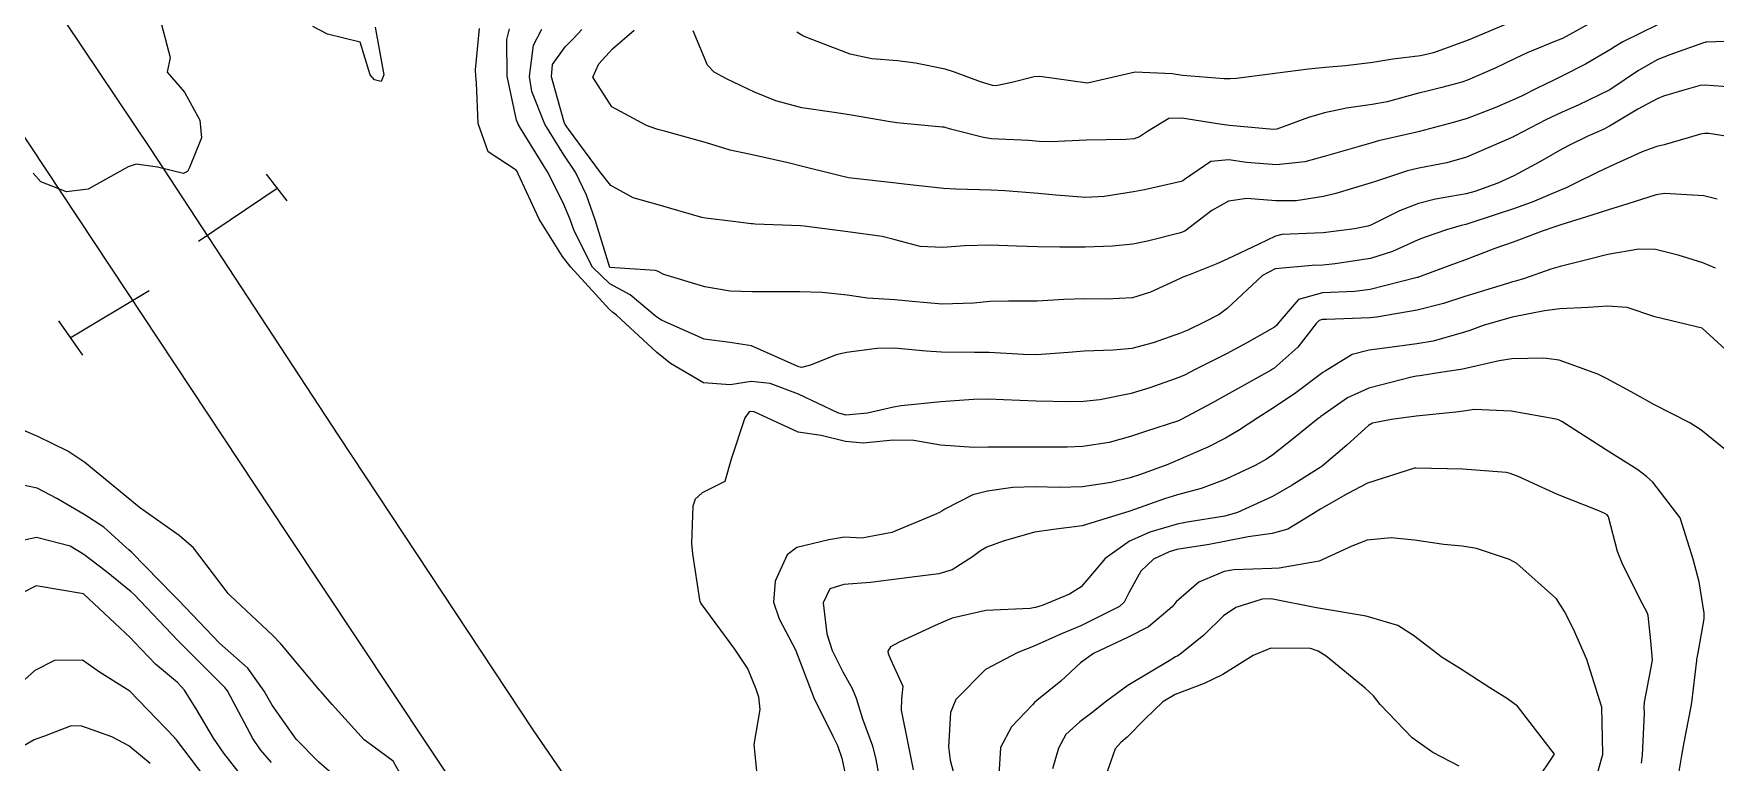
# Model space of a CAD drawing. Header units: metres. Extents: x 298520 to 308411, y 7433745 to 7450750.
# Drawn here: x 300044.5 to 300115.2, y 7449286 to 7449316.7 of the extents above; entities that cross this region are included whole.
import ezdxf

# ---------------------------------------------------------------- set-up
doc = ezdxf.new("R2010")
doc.units = ezdxf.units.M
doc.header["$LTSCALE"] = 10
for name, color, linetype in [('Curvas de Nivel 1m', 11, 'Continuous'), ('Curvas de Nivel 5m', 15, 'Continuous'), ('Linha Férrea', 251, 'TRACKS'), ('Pórtico', 62, 'Continuous')]:
    doc.layers.add(name, color=color, linetype=linetype)
doc.linetypes.add('TRACKS', pattern='A,0.15,[130,ltypeshp.shx,S=0.25,R=0,X=0,Y=0],0.15', length=0.3)

msp = doc.modelspace()

# ---------------------------------------------------------------- linework, layer by layer
at = {"layer": 'Curvas de Nivel 1m', "flags": 128}
for points, elevation in [([(300049.839, 7449317.05), (300050.198, 7449315.667), (300050.082, 7449315.047), (300050.8, 7449314.202), (300051.45, 7449313.033), (300051.515, 7449312.293), (300051.02, 7449311.037), (300050.931, 7449310.869), (300050.76, 7449310.784), (300049.663, 7449311.051), (300048.764, 7449311.174), (300048.43, 7449311.065), (300046.753, 7449310.129), (300045.843, 7449310.008), (300044.756, 7449310.439), (300044.438, 7449310.793)], 718), ([(300112.84, 7449317.056), (300111.356, 7449316.322), (300111.03, 7449316.127), (300110.828, 7449316.001), (300109.772, 7449315.387), (300108.811, 7449314.894), (300108.444, 7449314.718), (300107.722, 7449314.361), (300107.108, 7449314.059), (300106.798, 7449313.918), (300105.968, 7449313.556), (300104.79, 7449313.105), (300104.257, 7449312.94), (300102.785, 7449312.549), (300102.681, 7449312.524), (300102.246, 7449312.425), (300101.064, 7449312.154), (300100.779, 7449312.078), (300100.248, 7449311.918), (300098.773, 7449311.497), (300097.966, 7449311.283), (300096.769, 7449311.146), (300095.514, 7449311.253), (300094.771, 7449311.355), (300094.011, 7449311.287), (300092.9, 7449310.539), (300092.825, 7449310.476), (300092.762, 7449310.448), (300091.213, 7449310.099), (300090.755, 7449310.008), (300089.516, 7449309.814), (300088.751, 7449309.782), (300087.479, 7449309.876), (300086.753, 7449309.941), (300085.329, 7449310.057), (300084.755, 7449310.088), (300083.28, 7449310.13), (300082.755, 7449310.156), (300081.097, 7449310.337), (300080.758, 7449310.381), (300078.881, 7449310.589), (300078.761, 7449310.607), (300078.286, 7449310.715), (300076.767, 7449311.096), (300076.275, 7449311.227), (300074.771, 7449311.553), (300073.778, 7449311.77), (300072.776, 7449312.081), (300071.015, 7449312.563), (300070.781, 7449312.625), (300070.645, 7449312.666), (300070.248, 7449312.808), (300068.794, 7449313.598), (300067.993, 7449314.838), (300068.249, 7449315.405), (300068.825, 7449316.033), (300069.73, 7449316.817)], 722), ([(300110.032, 7449317.147), (300108.834, 7449316.483), (300108.743, 7449316.441), (300108.514, 7449316.353), (300107.325, 7449315.865), (300106.822, 7449315.63), (300105.978, 7449315.22), (300104.808, 7449314.708), (300104.577, 7449314.632), (300103.729, 7449314.411), (300103.001, 7449314.227), (300102.809, 7449314.176), (300101.434, 7449313.803), (300100.802, 7449313.685), (300099.719, 7449313.536), (300098.796, 7449313.345), (300098.123, 7449313.146), (300096.785, 7449312.652), (300096.646, 7449312.631), (300094.787, 7449312.805), (300094.466, 7449312.845), (300092.792, 7449313.121), (300092.24, 7449313.097), (300091.34, 7449312.554), (300091.01, 7449312.328), (300090.78, 7449312.251), (300090.436, 7449312.222), (300088.779, 7449312.194), (300087.263, 7449312.12), (300086.778, 7449312.136), (300086.334, 7449312.172), (300084.779, 7449312.251), (300084.442, 7449312.298), (300083.054, 7449312.656), (300082.784, 7449312.73), (300082.703, 7449312.742), (300080.787, 7449312.921), (300080.515, 7449312.957), (300078.791, 7449313.257), (300078.15, 7449313.359), (300076.795, 7449313.555), (300075.694, 7449313.847), (300074.805, 7449314.206), (300073.616, 7449314.768), (300073.095, 7449315.056), (300072.819, 7449315.341), (300072.215, 7449316.786)], 723), ([(300106.842, 7449317.246), (300104.833, 7449316.4), (300103.379, 7449315.861), (300102.826, 7449315.74), (300101.664, 7449315.593), (300100.823, 7449315.457), (300099.676, 7449315.312), (300098.821, 7449315.252), (300098.116, 7449315.181), (300096.818, 7449315.004), (300095.082, 7449314.783), (300094.815, 7449314.766), (300094.567, 7449314.771), (300092.817, 7449314.914), (300092.382, 7449314.979), (300090.818, 7449315.051), (300088.813, 7449314.59), (300086.815, 7449314.862), (300086.569, 7449314.859), (300085.625, 7449314.622), (300084.961, 7449314.478), (300084.811, 7449314.485), (300084.306, 7449314.638), (300083.22, 7449315.057), (300082.818, 7449315.173), (300081.571, 7449315.423), (300080.821, 7449315.522), (300079.744, 7449315.618), (300078.824, 7449315.809), (300077.071, 7449316.487), (300076.831, 7449316.581), (300076.577, 7449316.733)], 724), ([(300058.833, 7449316.94), (300059.191, 7449314.936), (300059.087, 7449314.659), (300058.81, 7449314.732), (300058.619, 7449314.943), (300058.194, 7449316.317), (300056.83, 7449316.645), (300056.203, 7449316.976)], 718), ([(300115.324, 7449309.702), (300114.756, 7449309.852), (300113.105, 7449309.949), (300112.757, 7449309.894), (300111.56, 7449309.508), (300110.747, 7449309.26), (300110.045, 7449309.035), (300108.737, 7449308.627), (300108.529, 7449308.559), (300107.957, 7449308.358), (300107.074, 7449308.023), (300106.728, 7449307.892), (300105.967, 7449307.623), (300104.72, 7449307.153), (300104.174, 7449306.95), (300102.751, 7449306.42), (300102.722, 7449306.41), (300102.697, 7449306.405), (300100.707, 7449305.901), (300100.071, 7449305.814), (300098.706, 7449305.764), (300097.695, 7449305.488), (300096.846, 7449304.488), (300096.782, 7449304.399), (300096.69, 7449304.324), (300095.526, 7449303.661), (300094.673, 7449303.2), (300094.222, 7449302.972), (300093.343, 7449302.533), (300092.896, 7449302.302), (300092.659, 7449302.198), (300091.446, 7449301.762), (300090.653, 7449301.531), (300089.331, 7449301.261), (300088.649, 7449301.185), (300088.075, 7449301.169), (300086.649, 7449301.206), (300085.277, 7449301.258), (300084.649, 7449301.282), (300084.018, 7449301.278), (300082.648, 7449301.175), (300080.977, 7449301.007), (300080.646, 7449300.954), (300079.551, 7449300.696), (300078.642, 7449300.618), (300078.301, 7449300.713), (300076.651, 7449301.504), (300075.451, 7449301.946), (300074.656, 7449302.027), (300073.774, 7449301.884), (300072.655, 7449301.969), (300071.258, 7449302.794), (300070.67, 7449303.27), (300068.987, 7449304.826), (300068.821, 7449304.955), (300068.695, 7449305.056), (300067.063, 7449306.846), (300066.72, 7449307.29), (300065.729, 7449308.86), (300064.855, 7449310.776), (300064.811, 7449310.87), (300064.763, 7449310.919), (300063.581, 7449311.698), (300063.162, 7449312.894), (300063.103, 7449314.601), (300063.075, 7449314.896), (300063.061, 7449315.142), (300063.221, 7449316.894)], 718), ([(300116.308, 7449312.257), (300114.972, 7449312.465), (300114.785, 7449312.472), (300114.624, 7449312.442), (300114.104, 7449312.287), (300113.083, 7449311.994), (300112.779, 7449311.915), (300112.169, 7449311.701), (300110.77, 7449311.07), (300110.272, 7449310.83), (300109.307, 7449310.345), (300108.937, 7449310.172), (300108.759, 7449310.097), (300107.533, 7449309.581), (300106.747, 7449309.294), (300106.055, 7449309.069), (300104.737, 7449308.645), (300104.544, 7449308.593), (300103.924, 7449308.408), (300103.034, 7449308.112), (300102.729, 7449307.989), (300101.656, 7449307.498), (300100.721, 7449307.209), (300099.242, 7449306.986), (300098.718, 7449306.934), (300098.279, 7449306.913), (300096.716, 7449306.767), (300096.179, 7449306.498), (300094.699, 7449305.105), (300094.362, 7449304.857), (300093.728, 7449304.53), (300093.033, 7449304.192), (300092.686, 7449304.048), (300091.578, 7449303.653), (300090.676, 7449303.415), (300089.901, 7449303.345), (300088.674, 7449303.304), (300088.015, 7449303.254), (300086.671, 7449303.152), (300086.127, 7449303.162), (300084.672, 7449303.254), (300084.061, 7449303.257), (300082.672, 7449303.263), (300082.028, 7449303.311), (300080.674, 7449303.439), (300079.943, 7449303.422), (300078.671, 7449303.248), (300078.236, 7449303.148), (300077.152, 7449302.725), (300076.773, 7449302.618), (300076.662, 7449302.647), (300076.473, 7449302.732), (300074.675, 7449303.534), (300073.764, 7449303.677), (300072.678, 7449303.818), (300070.877, 7449304.611), (300070.692, 7449304.734), (300070.619, 7449304.801), (300069.567, 7449305.683), (300068.706, 7449306.147), (300067.98, 7449306.837), (300067.206, 7449308.375), (300067.033, 7449308.847), (300066.75, 7449309.551), (300066.083, 7449310.857), (300064.953, 7449312.697), (300064.853, 7449312.869), (300064.785, 7449313.03), (300064.383, 7449314.876), (300064.371, 7449316.419), (300064.48, 7449316.875)], 719), ([(300116.834, 7449316.387), (300114.867, 7449316.313), (300114.833, 7449316.307), (300114.811, 7449316.302), (300114.75, 7449316.281), (300113.333, 7449315.787), (300112.822, 7449315.579), (300112.009, 7449315.118), (300110.847, 7449314.329), (300110.803, 7449314.302), (300109.472, 7449313.667), (300108.793, 7449313.367), (300108.104, 7449313.043), (300106.811, 7449312.37), (300106.794, 7449312.358), (300106.747, 7449312.335), (300104.774, 7449311.48), (300103.947, 7449311.232), (300102.769, 7449311.015), (300102.291, 7449310.901), (300100.89, 7449310.439), (300100.798, 7449310.404), (300100.762, 7449310.393), (300099.269, 7449309.949), (300098.753, 7449309.822), (300097.602, 7449309.63), (300096.75, 7449309.63), (300095.525, 7449309.735), (300094.749, 7449309.617), (300094.049, 7449309.222), (300093.147, 7449308.536), (300092.908, 7449308.361), (300092.73, 7449308.286), (300091.337, 7449307.944), (300090.725, 7449307.811), (300089.873, 7449307.721), (300088.724, 7449307.679), (300087.645, 7449307.679), (300086.724, 7449307.696), (300085.823, 7449307.722), (300084.724, 7449307.763), (300083.635, 7449307.74), (300082.723, 7449307.669), (300081.772, 7449307.718), (300080.726, 7449307.997), (300080.171, 7449308.132), (300078.729, 7449308.337), (300076.887, 7449308.573), (300076.731, 7449308.588), (300074.822, 7449308.659), (300074.732, 7449308.666), (300074.653, 7449308.672), (300073.907, 7449308.762), (300072.735, 7449308.906), (300072.579, 7449308.938), (300070.75, 7449309.468), (300069.692, 7449309.755), (300068.757, 7449310.282), (300068.315, 7449310.834), (300066.975, 7449312.654), (300066.822, 7449312.85), (300066.784, 7449312.948), (300066.25, 7449314.856), (300066.296, 7449315.378), (300066.826, 7449316.122), (300067.194, 7449316.482), (300067.529, 7449316.843)], 721), ([(300115.249, 7449306.803), (300114.72, 7449307.019), (300113.672, 7449307.342), (300112.726, 7449307.585), (300112.021, 7449307.605), (300110.723, 7449307.378), (300109.89, 7449307.17), (300108.718, 7449306.872), (300108.318, 7449306.753), (300107.207, 7449306.365), (300106.829, 7449306.251), (300106.711, 7449306.219), (300106.499, 7449306.161), (300104.705, 7449305.609), (300103.797, 7449305.314), (300102.699, 7449305.03), (300100.986, 7449304.736), (300100.696, 7449304.707), (300098.872, 7449304.645), (300098.695, 7449304.64), (300098.562, 7449304.603), (300098.44, 7449304.473), (300097.675, 7449303.483), (300096.664, 7449302.583), (300096.608, 7449302.546), (300096.513, 7449302.492), (300094.652, 7449301.449), (300094.051, 7449301.124), (300092.965, 7449300.537), (300092.755, 7449300.425), (300092.641, 7449300.38), (300091.256, 7449299.931), (300090.63, 7449299.713), (300089.733, 7449299.466), (300088.624, 7449299.296), (300087.955, 7449299.265), (300086.629, 7449299.263), (300085.264, 7449299.265), (300084.629, 7449299.261), (300084.026, 7449299.249), (300082.63, 7449299.354), (300081.503, 7449299.543), (300080.632, 7449299.561), (300079.368, 7449299.437), (300078.631, 7449299.51), (300077.601, 7449299.753), (300076.635, 7449299.9), (300074.786, 7449300.749), (300074.643, 7449300.77), (300074.57, 7449300.751), (300074.385, 7449300.498), (300073.814, 7449298.762), (300073.555, 7449297.824), (300072.601, 7449297.341), (300072.3, 7449297.081), (300072.198, 7449296.784), (300072.15, 7449295.211), (300072.185, 7449294.784), (300072.487, 7449292.837), (300072.498, 7449292.78), (300072.542, 7449292.685), (300073.955, 7449290.766), (300074.515, 7449289.92), (300074.849, 7449289.098), (300074.96, 7449288.753), (300075.028, 7449288.219), (300074.764, 7449286.756), (300074.929, 7449285.224)], 717), ([(300116.666, 7449302.469), (300114.693, 7449304.28), (300112.697, 7449304.749), (300111.534, 7449305.15), (300110.702, 7449305.207), (300109.896, 7449305.143), (300108.7, 7449305.083), (300108.051, 7449305.005), (300106.697, 7449304.736), (300105.476, 7449304.388), (300104.907, 7449304.18), (300104.689, 7449304.109), (300103.364, 7449303.732), (300102.681, 7449303.61), (300101.643, 7449303.47), (300100.676, 7449303.346), (300099.963, 7449303.167), (300098.82, 7449302.468), (300098.727, 7449302.405), (300098.662, 7449302.362), (300097.582, 7449301.552), (300096.647, 7449300.928), (300095.979, 7449300.5), (300095.178, 7449299.968), (300094.63, 7449299.644), (300093.882, 7449299.269), (300092.616, 7449298.715), (300092.492, 7449298.664), (300092.195, 7449298.544), (300091.046, 7449298.118), (300090.607, 7449297.977), (300089.816, 7449297.783), (300088.603, 7449297.603), (300087.633, 7449297.574), (300086.608, 7449297.604), (300085.666, 7449297.565), (300084.605, 7449297.417), (300083.988, 7449297.26), (300082.808, 7449296.658), (300082.68, 7449296.571), (300082.592, 7449296.524), (300082.334, 7449296.406), (300080.583, 7449295.669), (300079.313, 7449295.431), (300078.581, 7449295.476), (300077.923, 7449295.373), (300076.576, 7449295.046), (300076.17, 7449294.736), (300075.668, 7449293.631), (300075.601, 7449292.744), (300075.841, 7449292.046), (300076.523, 7449290.73), (300077.289, 7449288.722), (300078.113, 7449287.079), (300078.297, 7449286.712), (300078.468, 7449286.179), (300078.727, 7449284.978)], 716), ([(300113.641, 7449285.108), (300113.838, 7449286.286), (300113.927, 7449286.837), (300114.213, 7449288.283), (300114.252, 7449288.527), (300114.462, 7449290.281), (300114.468, 7449290.336), (300114.526, 7449290.615), (300114.771, 7449292.047), (300114.772, 7449292.278), (300114.563, 7449293.592), (300114.382, 7449294.282), (300114.31, 7449294.548), (300113.762, 7449296.288), (300112.608, 7449297.787), (300112.343, 7449298.036), (300111.979, 7449298.31), (300110.626, 7449299.175), (300108.779, 7449300.349), (300108.644, 7449300.418), (300108.547, 7449300.448), (300106.647, 7449300.787), (300105.104, 7449300.849), (300104.647, 7449300.786), (300104.313, 7449300.737), (300102.644, 7449300.576), (300101.617, 7449300.435), (300100.812, 7449300.276), (300100.639, 7449300.182), (300099.727, 7449299.358), (300098.691, 7449298.469), (300098.645, 7449298.437), (300098.612, 7449298.414), (300097.424, 7449297.663), (300096.6, 7449297.195), (300095.123, 7449296.512), (300094.591, 7449296.363), (300093.015, 7449296.109), (300092.588, 7449296.026), (300091.44, 7449295.696), (300090.58, 7449295.313), (300089.559, 7449294.575), (300089.105, 7449294.041), (300088.555, 7449293.386), (300088.063, 7449293.082), (300086.904, 7449292.606), (300086.626, 7449292.525), (300086.542, 7449292.502), (300086.406, 7449292.476), (300084.541, 7449292.399), (300083.117, 7449292.075), (300082.535, 7449291.82), (300080.921, 7449291.07), (300080.525, 7449290.861), (300080.409, 7449290.682), (300080.419, 7449290.579), (300080.52, 7449290.339), (300081.041, 7449289.207), (300080.983, 7449288.675), (300080.979, 7449288.192), (300081.274, 7449286.672), (300081.478, 7449285.684)], 714), ([(300060.221, 7449284.923), (300059.588, 7449286.057), (300058.472, 7449286.881), (300058.369, 7449286.951), (300057.023, 7449288.437), (300056.553, 7449288.969), (300056.504, 7449289.028), (300054.854, 7449290.987), (300054.528, 7449291.343), (300052.724, 7449293.017), (300052.641, 7449293.106), (300052.555, 7449293.227), (300051.185, 7449295.034), (300050.578, 7449295.552), (300048.915, 7449296.732), (300048.592, 7449296.999), (300048.556, 7449297.024), (300048.511, 7449297.061), (300046.616, 7449298.621), (300045.888, 7449299.097), (300044.629, 7449299.714), (300043.645, 7449300.137)], 717), ([(300112.137, 7449285.973), (300112.174, 7449286.304), (300112.26, 7449288.073), (300112.253, 7449288.304), (300112.261, 7449288.539), (300112.516, 7449289.859), (300112.586, 7449290.235), (300112.593, 7449290.299), (300112.531, 7449291.114), (300112.415, 7449292.175), (300112.379, 7449292.302), (300112.184, 7449292.67), (300111.348, 7449294.318), (300111.126, 7449294.87), (300110.74, 7449296.328), (300110.685, 7449296.42), (300110.594, 7449296.48), (300110.341, 7449296.587), (300108.602, 7449297.276), (300106.942, 7449298.034), (300106.611, 7449298.165), (300106.443, 7449298.204), (300104.612, 7449298.346), (300102.643, 7449298.39), (300102.613, 7449298.389), (300102.578, 7449298.386), (300100.606, 7449297.752), (300099.751, 7449297.309), (300098.595, 7449296.643), (300098.485, 7449296.58), (300098.322, 7449296.473), (300097.252, 7449295.818), (300096.584, 7449295.638), (300095.578, 7449295.5), (300094.581, 7449295.294), (300093.935, 7449295.171), (300092.577, 7449294.954), (300092.253, 7449294.866), (300091.596, 7449294.55), (300091.067, 7449294.053), (300090.552, 7449293.139), (300090.358, 7449292.75), (300090.161, 7449292.566), (300088.534, 7449291.748), (300087.722, 7449291.407), (300086.526, 7449290.872), (300085.878, 7449290.62), (300084.516, 7449289.91), (300083.274, 7449288.652), (300083.046, 7449288.103), (300082.962, 7449286.655), (300083.034, 7449286.088), (300083.418, 7449284.65)], 713), ([(300057.67, 7449284.958), (300056.463, 7449286.014), (300055.503, 7449286.98), (300054.494, 7449288.413), (300054.16, 7449288.995), (300053.472, 7449289.965), (300052.521, 7449290.807), (300052.277, 7449291.022), (300050.55, 7449292.822), (300050.338, 7449293.042), (300048.571, 7449294.85), (300048.459, 7449294.949), (300048.338, 7449295.064), (300047.407, 7449295.904), (300046.586, 7449296.439), (300045.426, 7449297.102), (300044.599, 7449297.535), (300044.07, 7449297.649)], 716), ([(300110.054, 7449284.737), (300110.472, 7449286.195), (300110.506, 7449286.329), (300110.505, 7449286.362), (300110.486, 7449287.667), (300110.459, 7449288.33), (300110.456, 7449288.368), (300109.833, 7449290.337), (300109.267, 7449291.611), (300108.898, 7449292.346), (300108.551, 7449292.88), (300106.883, 7449294.367), (300106.575, 7449294.534), (300105.188, 7449295), (300104.58, 7449295.097), (300103.812, 7449295.176), (300102.582, 7449295.359), (300101.6, 7449295.452), (300100.582, 7449295.357), (300099.941, 7449295.095), (300098.573, 7449294.47), (300096.881, 7449294.175), (300096.568, 7449294.161), (300094.976, 7449294.105), (300094.566, 7449294.039), (300093.5, 7449293.59), (300092.546, 7449292.757), (300092.45, 7449292.635), (300092.373, 7449292.542), (300091.384, 7449291.702), (300090.53, 7449291.265), (300089.067, 7449290.582), (300088.519, 7449290.191), (300087.686, 7449289.424), (300086.685, 7449288.608), (300086.591, 7449288.52), (300086.5, 7449288.417), (300085.61, 7449287.499), (300085.158, 7449286.63), (300085.07, 7449285.242)], 712), ([(300053.06, 7449285.612), (300052.467, 7449286.386), (300052.027, 7449287.024), (300051.337, 7449288.184), (300050.81, 7449289.037), (300050.506, 7449289.362), (300049.59, 7449290.13), (300048.704, 7449291.058), (300048.526, 7449291.246), (300046.553, 7449293.09), (300044.556, 7449293.43), (300043.965, 7449293.119)], 714), ([(300107.668, 7449285.15), (300108.473, 7449286.35), (300106.911, 7449288.366), (300106.498, 7449288.677), (300105.75, 7449289.136), (300104.516, 7449289.939), (300103.75, 7449290.408), (300102.532, 7449291.34), (300101.874, 7449291.767), (300100.54, 7449292.155), (300098.708, 7449292.468), (300098.543, 7449292.489), (300098.523, 7449292.491), (300096.549, 7449292.88), (300096.173, 7449292.871), (300095.066, 7449292.512), (300094.539, 7449292.161), (300093.709, 7449291.35), (300092.702, 7449290.538), (300092.589, 7449290.473), (300092.522, 7449290.438), (300092.249, 7449290.273), (300090.51, 7449289.24), (300089.614, 7449288.579), (300088.994, 7449288.086), (300088.49, 7449287.71), (300087.903, 7449287.175), (300087.591, 7449286.599), (300087.339, 7449285.727)], 711), ([(300051.934, 7449285.025), (300050.472, 7449286.944), (300050.429, 7449286.997), (300050.388, 7449287.041), (300048.502, 7449288.992), (300048.386, 7449289.071), (300047.233, 7449289.802), (300046.515, 7449290.307), (300045.333, 7449290.284), (300044.51, 7449289.864), (300043.674, 7449289.122)], 713), ([(300049.361, 7449285.956), (300048.469, 7449286.699), (300047.753, 7449287.077), (300046.48, 7449287.531), (300046.037, 7449287.537), (300044.906, 7449287.106), (300044.584, 7449286.997), (300044.471, 7449286.947), (300044.047, 7449286.695)], 712)]:
    msp.add_lwpolyline(points, dxfattribs=dict(at, elevation=elevation))
at = {"layer": 'Curvas de Nivel 5m', "flags": 128}
for points, elevation in [([(300116.696, 7449314.36), (300114.806, 7449314.502), (300114.605, 7449314.483), (300113.921, 7449314.289), (300113.063, 7449314.035), (300112.799, 7449313.931), (300111.975, 7449313.493), (300110.787, 7449312.777), (300110.493, 7449312.626), (300109.847, 7449312.339), (300109.127, 7449311.999), (300108.778, 7449311.812), (300107.854, 7449311.278), (300106.766, 7449310.689), (300106.082, 7449310.38), (300105.125, 7449310.027), (300104.756, 7449309.931), (300103.464, 7449309.701), (300102.749, 7449309.525), (300101.953, 7449309.22), (300100.736, 7449308.613), (300100.61, 7449308.567), (300100.05, 7449308.45), (300098.731, 7449308.285), (300096.999, 7449308.218), (300096.73, 7449308.148), (300096.03, 7449307.805), (300094.72, 7449307.198), (300094.264, 7449306.978), (300093.14, 7449306.536), (300092.828, 7449306.423), (300092.711, 7449306.37), (300091.469, 7449305.789), (300090.703, 7449305.556), (300089.62, 7449305.494), (300088.702, 7449305.506), (300087.824, 7449305.476), (300086.701, 7449305.412), (300085.492, 7449305.419), (300084.701, 7449305.403), (300084.015, 7449305.332), (300082.699, 7449305.286), (300081.432, 7449305.405), (300080.701, 7449305.464), (300079.548, 7449305.544), (300078.702, 7449305.664), (300077.648, 7449305.776), (300076.704, 7449305.805), (300075.633, 7449305.811), (300074.703, 7449305.806), (300073.774, 7449305.834), (300072.705, 7449306.01), (300070.977, 7449306.53), (300070.712, 7449306.68), (300070.615, 7449306.705), (300068.713, 7449306.825), (300068.094, 7449308.836), (300067.727, 7449309.867), (300067.257, 7449310.845), (300066.77, 7449311.574), (300065.97, 7449312.858), (300065.426, 7449314.242), (300065.331, 7449314.865), (300065.499, 7449316.191), (300065.849, 7449316.86)], 720), ([(300115.967, 7449298.922), (300114.639, 7449299.994), (300114.168, 7449300.285), (300112.65, 7449301.057), (300111.857, 7449301.515), (300110.661, 7449302.158), (300110.293, 7449302.334), (300108.672, 7449302.927), (300108.019, 7449303.011), (300106.672, 7449302.982), (300106.148, 7449302.901), (300104.665, 7449302.564), (300104.528, 7449302.538), (300103.675, 7449302.41), (300102.81, 7449302.27), (300102.661, 7449302.252), (300102.453, 7449302.216), (300100.656, 7449301.757), (300099.766, 7449301.344), (300098.644, 7449300.559), (300098.592, 7449300.522), (300098.525, 7449300.471), (300097.486, 7449299.626), (300096.62, 7449298.948), (300096.347, 7449298.764), (300095.867, 7449298.501), (300094.607, 7449297.902), (300093.603, 7449297.53), (300092.6, 7449297.257), (300092.051, 7449297.093), (300090.593, 7449296.576), (300090.555, 7449296.561), (300088.587, 7449295.953), (300087.387, 7449295.8), (300086.584, 7449295.688), (300085.261, 7449295.311), (300084.577, 7449295.058), (300084.31, 7449294.908), (300083.972, 7449294.646), (300083.116, 7449294.103), (300082.562, 7449293.934), (300081.436, 7449293.795), (300080.558, 7449293.684), (300079.683, 7449293.566), (300078.554, 7449293.481), (300077.964, 7449293.304), (300077.687, 7449292.719), (300077.837, 7449291.41), (300078.063, 7449290.715), (300078.514, 7449289.804), (300078.911, 7449289.108), (300079.072, 7449288.701), (300079.351, 7449287.836), (300079.771, 7449286.691), (300079.906, 7449286.127), (300080.168, 7449284.684)], 715), ([(300054.463, 7449285.995), (300053.999, 7449286.528), (300053.678, 7449287.002), (300052.736, 7449288.779), (300052.612, 7449289.018), (300052.566, 7449289.081), (300052.504, 7449289.146), (300050.605, 7449291.039), (300050.524, 7449291.124), (300048.681, 7449293.059), (300048.554, 7449293.179), (300047.513, 7449294.027), (300046.57, 7449294.749), (300045.989, 7449295.096), (300044.576, 7449295.46), (300043.011, 7449295.133)], 715), ([(300104.467, 7449285.839), (300103.345, 7449286.411), (300102.482, 7449287.029), (300101.137, 7449288.44), (300100.856, 7449288.794), (300100.51, 7449289.128), (300098.857, 7449290.467), (300098.525, 7449290.683), (300098.207, 7449290.793), (300096.526, 7449290.801), (300095.79, 7449290.501), (300094.515, 7449289.692), (300093.724, 7449289.315), (300092.506, 7449288.862), (300091.983, 7449288.548), (300091.229, 7449287.822), (300090.48, 7449287.063), (300090.217, 7449286.832), (300089.982, 7449286.575), (300089.587, 7449285.454)], 710)]:
    msp.add_lwpolyline(points, dxfattribs=dict(at, elevation=elevation))
at = {"layer": 'Linha Férrea', "flags": 128}
for points in [[(298729.261, 7450749.95), (298734.809, 7450730.65), (298742.343, 7450703.451), (298750.119, 7450676.237), (298757.889, 7450649.199), (298765.189, 7450623.712), (298769.985, 7450606.424), (298776.494, 7450583.287), (298783.055, 7450560.248), (298788.164, 7450542.214), (298793.821, 7450521.584), (298798.125, 7450506.606), (298804.386, 7450484.418), (298809.295, 7450466.837), (298814.551, 7450448.858), (298819.559, 7450431.225), (298826.267, 7450408.649), (298831.926, 7450389.314), (298837.135, 7450370.779), (298842.092, 7450352.398), (298847.802, 7450331.823), (298852.149, 7450316.412), (298858.34, 7450294.769), (298862.969, 7450278.965), (298867.952, 7450260.088), (298870.924, 7450249.95), (298873.722, 7450238.982), (298878.355, 7450222.697), (298882.025, 7450210.358), (298885.603, 7450197.651), (298890.189, 7450181.049), (298894.637, 7450166.006), (298898.995, 7450149.812), (298904.361, 7450131.79), (298908.122, 7450117.709), (298911.93, 7450103.946), (298916.104, 7450089.039), (298920.554, 7450073.399), (298923.212, 7450064.319), (298926.468, 7450052.577), (298930.321, 7450038.956), (298934.723, 7450023.223), (298938.252, 7450011.622), (298941.509, 7449999.193), (298944.399, 7449989.651), (298947.701, 7449977.682), (298952.335, 7449961.49), (298956.967, 7449946.581), (298961.92, 7449929.017), (298965.909, 7449915.258), (298970.082, 7449900.905), (298973.936, 7449887.787), (298977.788, 7449874.853), (298981.549, 7449862.469), (298986.366, 7449847.197), (298989.852, 7449836.37), (298994.575, 7449822.337), (298999.437, 7449807.292), (299004.068, 7449794.269), (299008.7, 7449781.657), (299013.057, 7449770.328), (299018.285, 7449757.718), (299022.322, 7449748.037), (299026.817, 7449737.63), (299031.861, 7449726.852), (299036.814, 7449716.896), (299043.096, 7449705.205), (299047.821, 7449696.534), (299054.335, 7449685.572), (299060.664, 7449675.852), (299069.469, 7449663.104), (299077.541, 7449652.872), (299085.429, 7449643.336), (299089.832, 7449637.784), (299098.728, 7449628.561), (299107.993, 7449618.793), (299117.442, 7449610.031), (299127.077, 7449601.223), (299138.453, 7449591.782), (299150.409, 7449582.651), (299162.779, 7449573.982), (299174.004, 7449567.002), (299185.962, 7449560.295), (299199.698, 7449553.222), (299213.253, 7449547.024), (299227.033, 7449541.5), (299241.999, 7449536.525), (299258.424, 7449531.831), (299277.224, 7449527.814), (299295.935, 7449525.032), (299311.589, 7449523.57), (299326.876, 7449522.883), (299340.975, 7449522.747), (299353.572, 7449523.111), (299369.274, 7449524.069), (299382.826, 7449525.211), (299396.609, 7449526.717), (299414.178, 7449529.501), (299430.969, 7449532.603), (299440.142, 7449534.839), (299451.094, 7449537.487), (299469.666, 7449542.917), (299486.963, 7449547.755), (299510.376, 7449554.83), (299531.414, 7449561.037), (299544.903, 7449564.894), (299559.186, 7449569.068), (299590.197, 7449576.665), (299616.417, 7449582.259), (299645.03, 7449585.805), (299675.251, 7449587.635), (299705.522, 7449586.259), (299732.882, 7449582.825), (299762.581, 7449576.088), (299791.888, 7449566.944), (299816.217, 7449556.896), (299840.774, 7449544.781), (299859.676, 7449534.387), (299878.529, 7449521.308), (299897.376, 7449507.135), (299919.538, 7449486.991), (299927.658, 7449478.626), (299947.133, 7449456.962), (299961.499, 7449437.961), (299971.137, 7449424.784), (299981.869, 7449408.322), (299997.595, 7449383.682), (300016.228, 7449354.96), (300035.864, 7449324.687), (300055.136, 7449295.587), (300073.232, 7449268.397), (300085.868, 7449249.95), (300089.501, 7449244.778), (300101.211, 7449227.647), (300111.197, 7449214.14), (300124.752, 7449194.736), (300135.909, 7449179.759), (300148.296, 7449162.129), (300160.805, 7449144.566), (300173.129, 7449128.481), (300185.523, 7449112.088), (300198.402, 7449095.758), (300207.462, 7449083.98), (300220.094, 7449068.515), (300233.468, 7449051.744), (300246.778, 7449035.349), (300263.478, 7449015.076), (300277.526, 7448998.444), (300292.814, 7448981.501), (300306.688, 7448964.856), (300324.623, 7448944.393), (300340.398, 7448926.517), (300357.9, 7448907.843), (300372.755, 7448891.817), (300392.041, 7448871.054), (300410.717, 7448852.066), (300427.475, 7448834.137), (300439.245, 7448822.858), (300454.898, 7448806.525), (300473.448, 7448788.164), (300493.111, 7448768.808), (300511.705, 7448749.95), (300518.198, 7448743.612), (300525.672, 7448735.984), (300530.889, 7448730.361), (300538.141, 7448723.284), (300543.771, 7448717.624), (300548.924, 7448711.903), (300554.778, 7448706.093), (300562.444, 7448698.573), (300570.483, 7448690.198), (300580.06, 7448680.508), (300590.013, 7448670.628), (300599.102, 7448661.391), (300608.565, 7448651.702), (300616.68, 7448643.32), (300625.581, 7448633.859), (300633.62, 7448625.859), (300641.21, 7448617.858), (300649.582, 7448609.897), (300659.386, 7448599.72), (300667.387, 7448591.231), (300676.098, 7448582.784), (300683.871, 7448574.669), (300691.725, 7448567.153), (300703.33, 7448554.876), (300711.744, 7448546.351), (300718.093, 7448539.767), (300726.506, 7448530.983), (300733.153, 7448523.695), (300741.152, 7448514.418), (300747.426, 7448507.242), (300750.054, 7448504.018), (300758.169, 7448493.99), (300764.854, 7448485.238), (300772.251, 7448475.55), (300781.114, 7448462.855), (300788.178, 7448452.147), (300795.99, 7448439.115), (300802.712, 7448427.661), (300809.137, 7448414.665), (300814.959, 7448402.42), (300819.763, 7448391.601), (300824.722, 7448378.533), (300829.079, 7448366.59), (300833.249, 7448353.858), (300836.592, 7448342.438), (300839.822, 7448330.572), (300842.678, 7448317.912), (300845.758, 7448304.202), (300848.387, 7448291.169), (300849.927, 7448279.903), (300851.843, 7448266.756), (300852.632, 7448254.174), (300852.974, 7448249.95), (300853.718, 7448237.64), (300853.896, 7448226.066), (300854.164, 7448215.145), (300853.836, 7448203.832), (300853.598, 7448192.905), (300852.795, 7448182.25), (300851.991, 7448170.79), (300850.801, 7448159.302), (300849.223, 7448146.768), (300848.151, 7448135.486), (300846.96, 7448124.114), (300845.442, 7448113.546), (300844.222, 7448102.204), (300842.288, 7448090.385), (300840.978, 7448078.33), (300839.608, 7448068.386), (300838.209, 7448056.39), (300836.541, 7448045.166), (300835.023, 7448032.665), (300833.535, 7448020.341), (300832.284, 7448009.205), (300831.094, 7447998.637), (300829.874, 7447985.926), (300828.432, 7447973.713), (300826.546, 7447955.639), (300825.162, 7447943.391), (300824.986, 7447942.247), (300823.836, 7447930.96), (300822.657, 7447919.829), (300821.593, 7447909.075), (300820.243, 7447895.408), (300819.533, 7447885.934), (300818.679, 7447872.07), (300818.298, 7447858.799), (300817.927, 7447851.916), (300817.786, 7447841.862), (300817.933, 7447833.489), (300818.516, 7447815.843), (300820.361, 7447795.876), (300822.449, 7447776.733), (300825.922, 7447758.996), (300827.722, 7447750.217), (300828.687, 7447743.229), (300830.467, 7447731.539), (300833.751, 7447711.152), (300838.977, 7447681.969), (300842.161, 7447664.851), (300846.249, 7447643.566), (300856.898, 7447587.933), (300861.3, 7447564.706), (300863.731, 7447552.015), (300867.081, 7447534.8), (300870.251, 7447518.153), (300879.139, 7447471.406), (300882.717, 7447452.426), (300886.196, 7447433.436), (300890.621, 7447408.952), (300893.065, 7447393.996), (300894.895, 7447382.534), (300896.018, 7447374.923), (300897.056, 7447367.88), (300898.671, 7447355.202), (300899.884, 7447344.173), (300901.155, 7447328.57), (300902.425, 7447306.17), (300902.632, 7447290.927), (300902.643, 7447274.906), (300901.209, 7447249.806), (300899.894, 7447235.454), (300897.424, 7447214.973), (300896.24, 7447207.108, -0.017609), (300893.245, 7447191.067), (300890.79, 7447180.008), (300886.347, 7447162.337), (300883.122, 7447151.267), (300877.521, 7447133.871), (300873.858, 7447123.752), (300865.532, 7447103.056), (300859.822, 7447090.388), (300850.503, 7447071.406), (300846.315, 7447063.106), (300836.805, 7447045.834), (300827.664, 7447031.197), (300815.395, 7447013.014), (300803.069, 7446996.228), (300792.968, 7446983.245), (300781.446, 7446969.292), (300759.63, 7446945.435), (300748.36, 7446933.669), (300737.301, 7446922.447), (300720.178, 7446905.644), (300707.821, 7446893.561), (300697.057, 7446883.028), (300686.376, 7446872.224), (300676.506, 7446862.329), (300660.145, 7446845.845), (300651.989, 7446837.638), (300637.917, 7446823.835), (300624.102, 7446810.419), (300614.955, 7446801.573), (300610.107, 7446796.538), (300599.124, 7446785.64, 0.017844), (300588.776, 7446774.611), (300582.973, 7446768.596), (300572.807, 7446757.15), (300570.635, 7446754.423, -0.018804), (300566.868, 7446749.902, -0.021463), (300565.197, 7446747.771, 0.014089), (300560.744, 7446742.236), (300556.818, 7446737.065), (300549.018, 7446726.402), (300544.903, 7446720.152), (300542.989, 7446717.435), (300540.702, 7446714.014), (300534.516, 7446704.131), (300528.813, 7446694.775), (300525.37, 7446688.688), (300519.775, 7446678.443, 0.017217), (300513.559, 7446666.068), (300510.115, 7446659.471), (300505.35, 7446648.44), (300501.39, 7446638.953, 0.017957), (300498.447, 7446631.125), (300492.383, 7446614.647), (300488.086, 7446600.958), (300484.889, 7446590.082), (300482.448, 7446580.533), (300479.028, 7446566.174), (300474.999, 7446546.195), (300472.245, 7446530.076), (300469.723, 7446510.133), (300467.649, 7446494.09), (300465.343, 7446472.628), (300462.509, 7446448.283), (300460.589, 7446427.75), (300458.173, 7446403.459), (300455.716, 7446377.743), (300453.679, 7446357.578), (300451.179, 7446331.957), (300448.408, 7446302.907), (300446.096, 7446278.461), (300443.948, 7446255.986), (300443.327, 7446249.95), (300441.921, 7446236.026), (300439.714, 7446214.959), (300437.145, 7446189.663), (300434.772, 7446164.489), (300432.986, 7446145.942), (300427.675, 7446092.019), (300425.457, 7446069.071), (300422.052, 7446034.05), (300420.454, 7446017.74), (300416.946, 7445981.751), (300414.159, 7445952.95), (300410.686, 7445916.311), (300408.437, 7445891.812), (300405.718, 7445868.171), (300403.766, 7445842.739), (300401.654, 7445818.651), (300400.337, 7445806.143), (300399.876, 7445801.282), (300399.266, 7445794.558)], [(298905.363, 7450145.031), (298910.207, 7450124.873), (298915.002, 7450108.012), (298921.739, 7450085.266), (298926.98, 7450064.83), (298931.003, 7450051.742), (298934.224, 7450039.953), (298937.65, 7450027.983), (298940.458, 7450017.786), (298943.206, 7450008.624), (298945.866, 7449998.811), (298948.85, 7449988.084), (298952.218, 7449977.183), (298954.849, 7449967.637), (298957.892, 7449956.733), (298961.763, 7449943.848), (298964.896, 7449932.558), (298968.973, 7449920.293), (298972.372, 7449908.382), (298975.8, 7449896.208), (298979.287, 7449884.682), (298982.035, 7449875.079), (298985.463, 7449863.464), (298988.891, 7449853.475), (298994.252, 7449836.792), (298999.642, 7449820.007), (299004.122, 7449806.223), (299009.577, 7449791.55), (299017.072, 7449771.922), (299023.852, 7449755.78), (299031.351, 7449735.099), (299042.615, 7449714.768), (299049.157, 7449702.257), (299057.947, 7449687.795), (299067.128, 7449674.025), (299074.388, 7449663.764), (299083.266, 7449652.271), (299093.226, 7449640.21), (299104.865, 7449628.3), (299116.059, 7449616.929), (299127.188, 7449606.965), (299134.846, 7449600.398), (299146.061, 7449590.999), (299159.8, 7449581.134), (299172.881, 7449572.672), (299188.754, 7449563.553), (299203.487, 7449555.781), (299219.692, 7449548.782), (299229.285, 7449544.979), (299249.695, 7449538.196), (299264.418, 7449534.22), (299286.841, 7449530.183), (299305.276, 7449527.832), (299319.472, 7449527.113), (299340.209, 7449526.73), (299362.575, 7449527.496), (299380.335, 7449528.889), (299402.027, 7449531.43), (299418.393, 7449534.55), (299439.271, 7449538.773), (299455.546, 7449542.61), (299468.219, 7449546.447), (299486.071, 7449551.679), (299502.678, 7449556.429), (299521.873, 7449562.476), (299544.903, 7449569.511), (299558.765, 7449572.874), (299572.65, 7449576.475), (299589.389, 7449580.647), (299603.615, 7449583.903), (299623.713, 7449587.445), (299640.449, 7449589.67), (299657.813, 7449590.983), (299675.925, 7449591.554), (299694.255, 7449591.042), (299708.541, 7449590.126), (299722.182, 7449588.244), (299738.919, 7449585.56), (299759.653, 7449580.821), (299775.25, 7449576.474), (299786.436, 7449572.94), (299797.015, 7449569.282), (299807.003, 7449565.52), (299816.424, 7449561.561), (299823.596, 7449557.979), (299834.148, 7449553.022), (299842.943, 7449548.641), (299850.946, 7449544.045), (299857.58, 7449540.07), (299867.592, 7449534.039), (299879.685, 7449526.144), (299888.765, 7449519.647), (299901.686, 7449509.708), (299911.305, 7449500.703), (299920.635, 7449492.515), (299928.708, 7449484.626), (299935.814, 7449476.733), (299943.925, 7449467.258), (299951.104, 7449459.003), (299957.671, 7449450.784), (299963.484, 7449442.67), (299970.77, 7449432.303), (299976.475, 7449423.904), (299982.432, 7449414.862), (299988.891, 7449404.85), (299995.852, 7449394.443), (300002.312, 7449383.928), (300010.887, 7449370.223), (300018.781, 7449358.239), (300026.569, 7449345.892), (300033.388, 7449335.88), (300041.176, 7449324.037), (300049.358, 7449311.838), (300057.288, 7449299.745), (300065.47, 7449287.364), (300073.508, 7449275.701), (300081.011, 7449264.541), (300090.196, 7449251.298), (300091.164, 7449249.95), (300100.525, 7449236.167), (300109.403, 7449223.951), (300117.162, 7449213.187), (300127.336, 7449198.457), (300139.6, 7449181.446), (300149.952, 7449166.72), (300159.813, 7449153.466), (300168.75, 7449141.382), (300179.779, 7449126.346), (300190.932, 7449112.414), (300203.876, 7449095.222), (300217.308, 7449078.587), (300230.374, 7449062.005), (300242.887, 7449046.162), (300256.877, 7449029.774), (300272.777, 7449010.921), (300288.309, 7448992.868), (300306.303, 7448971.97), (300322.512, 7448953.54), (300337.055, 7448937.024), (300349.196, 7448923.521), (300363.433, 7448907.803), (300372.178, 7448898.27), (300387.649, 7448881.624), (300402.322, 7448866.086), (300417.298, 7448851.105), (300428.763, 7448838.962), (300440.716, 7448827.379), (300454.398, 7448813.148), (300467.461, 7448800.639), (300481.638, 7448785.533), (300502.227, 7448765.254), (300514.06, 7448753.852), (300517.826, 7448749.95), (300528.275, 7448738.976), (300540.783, 7448726.333), (300551.364, 7448715.261), (300568.358, 7448698.083), (300580.431, 7448686.447), (300591.073, 7448675.242), (300605.822, 7448659.996), (300619.827, 7448645.871), (300631.531, 7448633.85), (300641.93, 7448623.388), (300651.196, 7448614.132), (300663.21, 7448601.736), (300675.654, 7448588.967), (300686.366, 7448579.136), (300697.132, 7448567.001), (300714.307, 7448549.82), (300728.065, 7448535.254), (300742.189, 7448519.954), (300754.02, 7448506), (300763.608, 7448493.67), (300772.134, 7448482.969), (300781.594, 7448469.905), (300789.873, 7448457.453), (300798.087, 7448444.138), (300806.367, 7448430.378), (300809.353, 7448423.731), (300815.826, 7448410.715), (300822.176, 7448396.83), (300827.777, 7448382.459), (300832.26, 7448369.325), (300838.297, 7448352.647), (300842.655, 7448335.903), (300846.951, 7448318.72), (300850.061, 7448305.153), (300853.485, 7448286.05), (300855.912, 7448269.922), (300857.341, 7448249.95), (300858.33, 7448231.606), (300857.942, 7448206.205), (300856.925, 7448178.368), (300854.333, 7448156.855), (300851.333, 7448129.708), (300849.095, 7448108.502), (300845.739, 7448085.317), (300843.044, 7448064.17), (300840.396, 7448043.097), (300838.567, 7448030.951), (300837.041, 7448016.016), (300835.11, 7447994.958), (300832.975, 7447975.28), (300830.738, 7447953.623), (300829.108, 7447937.188), (300828.366, 7447933.435), (300827.045, 7447924.743), (300825.629, 7447910.191), (300824.268, 7447895.589), (300822.966, 7447881.617), (300821.953, 7447863.074), (300821.73, 7447846.352), (300821.738, 7447838.346), (300822.298, 7447822.796), (300823.264, 7447806.625), (300824.128, 7447792.391), (300826.211, 7447777.691), (300829.715, 7447760.435), (300831.501, 7447751.07), (300833.495, 7447738.255), (300836.415, 7447720.056), (300862.711, 7447579.549), (300879.787, 7447489.912), (300882.904, 7447473.371), (300886.736, 7447453.399), (300891.84, 7447425.61), (300894.824, 7447408.419), (300897.501, 7447392.308), (300900.259, 7447374.699), (300902.627, 7447356.768), (300903.989, 7447344.999), (300904.86, 7447335.88), (300905.847, 7447322.28), (300906.291, 7447313.022), (300906.573, 7447308.418), (300906.759, 7447298.893), (300906.88, 7447292.725, -0.006984), (300906.844, 7447284.829), (300906.695, 7447276.838), (300906.36, 7447267.883), (300905.744, 7447256.667), (300905.23, 7447249.95), (300904.292, 7447239.525), (300903.012, 7447227.25), (300901.034, 7447212.309), (300899.543, 7447202.921, -0.011988), (300897.909, 7447194.02), (300894.997, 7447180.769), (300891.356, 7447165.387), (300887.457, 7447151.115), (300883.301, 7447137.652), (300876.75, 7447119.219), (300874.099, 7447111.988), (300871.749, 7447106.138, -0.018309), (300868.914, 7447099.764, 0.011681), (300865.826, 7447093.061), (300860.469, 7447081.825), (300851.72, 7447064.422), (300846.208, 7447053.937), (300843.033, 7447048.479), (300836.89, 7447038.137), (300827.206, 7447022.921), (300821.11, 7447014.014), (300814.857, 7447005.089), (300809.628, 7446998.099), (300801.236, 7446986.884), (300791.122, 7446974.407), (300781.425, 7446962.969), (300774.943, 7446955.767), (300762.88, 7446942.762), (300751.299, 7446930.933), (300734.873, 7446914.565), (300727.949, 7446907.628), (300717.868, 7446897.443), (300705.6, 7446885.783), (300698.716, 7446879.048), (300668.127, 7446848.06), (300640.994, 7446821.407), (300627.442, 7446808.23), (300610.345, 7446790.697), (300597.443, 7446778.155), (300592.334, 7446772.486), (300571.229, 7446748.595), (300567.705, 7446744.65), (300564.743, 7446740.8), (300562.62, 7446737.769), (300551.356, 7446722.391), (300544.903, 7446712.981), (300541.869, 7446707.917), (300539.497, 7446704.103, 0.003437), (300530.37, 7446689.205, 0.010632), (300522.744, 7446675.931, 0.016565), (300518.05, 7446666.625, -0.011698), (300511.771, 7446653.868, 0.029635), (300510.132, 7446650.211), (300505.481, 7446638.898), (300500.314, 7446625.471), (300492.316, 7446601.197), (300488.229, 7446587.047), (300485.297, 7446575.185), (300482.347, 7446562.473), (300481.087, 7446556.089, 0.004599), (300479.148, 7446545.763), (300476.443, 7446530.265), (300474.645, 7446518.085), (300472.755, 7446502.987), (300471.297, 7446490.618), (300469.17, 7446472.092), (300467.901, 7446459.793), (300466.767, 7446449.806), (300465.445, 7446435.701), (300463.191, 7446412.592), (300462.659, 7446405.266), (300461.606, 7446397.228), (300459.608, 7446375.419), (300458.167, 7446361.3), (300456.938, 7446349.283), (300454.601, 7446324.341), (300452.383, 7446301.27), (300450.408, 7446280.731), (300448.612, 7446261.944), (300447.444, 7446249.79), (300445.943, 7446235.321), (300443.682, 7446213.965), (300443.009, 7446207.561), (300441.275, 7446189.511), (300439.198, 7446168.049), (300436.473, 7446140.607), (300434.029, 7446115.856), (300431.015, 7446085.098), (300427.797, 7446052.837), (300425.199, 7446025.415), (300423.636, 7446009.727), (300422.457, 7445994.573), (300421.615, 7445989.53), (300419.286, 7445963.664), (300415.807, 7445928.192), (300414.69, 7445917.527), (300413.782, 7445904.921), (300412.247, 7445888.391), (300411.949, 7445886.157), (300411.266, 7445881.618), (300410.692, 7445876.189), (300409.038, 7445857.286), (300407.606, 7445838.578), (300405.212, 7445812.517), (300404.532, 7445804.524), (300403.437, 7445794.141)]]:
    msp.add_lwpolyline(points, format="xyb", dxfattribs=at)
at = {"layer": 'Pórtico'}
for points in [[(300054.244, 7449310.756), (300055.107, 7449309.63)], [(300054.706, 7449310.153), (300051.39, 7449307.93)], [(300045.999, 7449303.875), (300049.316, 7449305.862)], [(300045.508, 7449304.581), (300046.514, 7449303.135)]]:
    msp.add_lwpolyline(points, dxfattribs=at)

doc.saveas('drawing.dxf')
